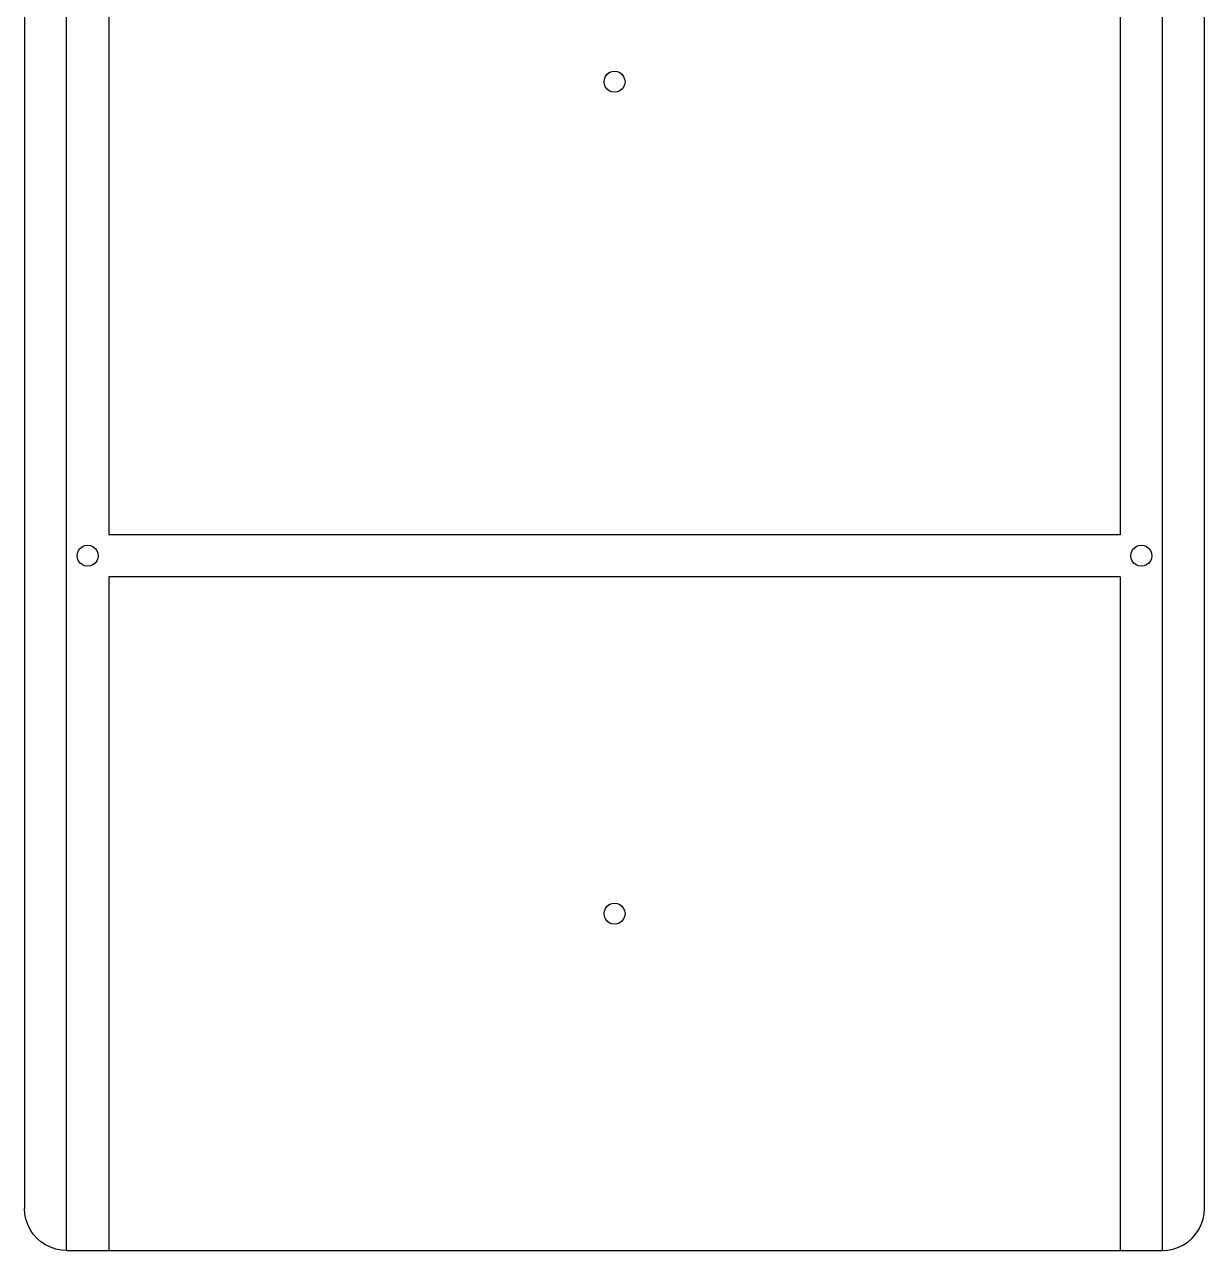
# Model space of a CAD drawing. Extents: x -30.9 to 30.9, y -19.5 to 19.5.
# Drawn here: x -30.92 to -16.9, y -19.51 to -4.95 of the extents above; entities that cross this region are included whole.
import ezdxf

# ---------------------------------------------------------------- set-up
doc = ezdxf.new("R2010")
doc.units = 0
doc.header["$MEASUREMENT"] = 0
doc.layers.get('0').update_dxf_attribs({"linetype": 'CONTINUOUS'})

msp = doc.modelspace()

# ---------------------------------------------------------------- linework, layer by layer
for p, q in [((-30.416, -19.507), (-30.416, 19.507)), ((-17.401, -19.507), (-17.401, 19.507)), ((-30.916, 19.007), (-30.916, -19.007)), ((-16.901, -19.007), (-16.901, 19.007)), ((-29.916, -0.25), (-29.916, -11.007)), ((-17.901, -0.25), (-17.901, -11.007)), ((-23.997, -5.54), (-23.971, -5.52)), ((-23.971, -5.52), (-23.941, -5.507)), ((-23.941, -5.507), (-23.908, -5.503)), ((-23.908, -5.503), (-23.876, -5.507)), ((-23.876, -5.507), (-23.846, -5.52)), ((-23.846, -5.52), (-23.82, -5.54)), ((-24.033, -5.628), (-24.029, -5.596)), ((-24.029, -5.661), (-24.033, -5.628)), ((-24.029, -5.596), (-24.017, -5.566)), ((-24.017, -5.691), (-24.029, -5.661)), ((-24.017, -5.566), (-23.997, -5.54)), ((-23.82, -5.54), (-23.8, -5.566)), ((-23.8, -5.566), (-23.788, -5.596)), ((-23.788, -5.661), (-23.8, -5.691)), ((-23.788, -5.596), (-23.783, -5.628)), ((-23.783, -5.628), (-23.788, -5.661)), ((-23.997, -5.717), (-24.017, -5.691)), ((-23.971, -5.736), (-23.997, -5.717)), ((-23.941, -5.749), (-23.971, -5.736)), ((-23.908, -5.753), (-23.941, -5.749)), ((-23.876, -5.749), (-23.908, -5.753)), ((-23.846, -5.736), (-23.876, -5.749)), ((-23.82, -5.717), (-23.846, -5.736)), ((-23.8, -5.691), (-23.82, -5.717)), ((-17.901, -11.007), (-29.916, -11.007)), ((-30.287, -11.225), (-30.274, -11.194)), ((-30.274, -11.194), (-30.255, -11.169)), ((-30.255, -11.169), (-30.229, -11.149)), ((-30.229, -11.149), (-30.199, -11.136)), ((-30.199, -11.136), (-30.166, -11.132)), ((-30.166, -11.132), (-30.134, -11.136)), ((-30.134, -11.136), (-30.104, -11.149)), ((-30.104, -11.149), (-30.078, -11.169)), ((-30.078, -11.169), (-30.058, -11.194)), ((-30.058, -11.194), (-30.045, -11.225)), ((-17.771, -11.225), (-17.759, -11.194)), ((-17.759, -11.194), (-17.739, -11.169)), ((-17.739, -11.169), (-17.713, -11.149)), ((-17.713, -11.149), (-17.683, -11.136)), ((-17.683, -11.136), (-17.651, -11.132)), ((-17.651, -11.132), (-17.618, -11.136)), ((-17.618, -11.136), (-17.588, -11.149)), ((-17.588, -11.149), (-17.562, -11.169)), ((-17.562, -11.169), (-17.542, -11.194)), ((-17.542, -11.194), (-17.53, -11.225)), ((-30.291, -11.257), (-30.287, -11.225)), ((-30.287, -11.289), (-30.291, -11.257)), ((-30.274, -11.319), (-30.287, -11.289)), ((-30.255, -11.345), (-30.274, -11.319)), ((-30.229, -11.365), (-30.255, -11.345)), ((-30.078, -11.345), (-30.104, -11.365)), ((-30.058, -11.319), (-30.078, -11.345)), ((-30.045, -11.289), (-30.058, -11.319)), ((-30.045, -11.225), (-30.041, -11.257)), ((-30.041, -11.257), (-30.045, -11.289)), ((-17.776, -11.257), (-17.771, -11.225)), ((-17.771, -11.289), (-17.776, -11.257)), ((-17.759, -11.319), (-17.771, -11.289)), ((-17.739, -11.345), (-17.759, -11.319)), ((-17.713, -11.365), (-17.739, -11.345)), ((-17.562, -11.345), (-17.588, -11.365)), ((-17.542, -11.319), (-17.562, -11.345)), ((-17.53, -11.289), (-17.542, -11.319)), ((-17.53, -11.225), (-17.526, -11.257)), ((-17.526, -11.257), (-17.53, -11.289)), ((-30.199, -11.378), (-30.229, -11.365)), ((-30.166, -11.382), (-30.199, -11.378)), ((-30.134, -11.378), (-30.166, -11.382)), ((-30.104, -11.365), (-30.134, -11.378)), ((-17.683, -11.378), (-17.713, -11.365)), ((-17.651, -11.382), (-17.683, -11.378)), ((-17.618, -11.378), (-17.651, -11.382)), ((-17.588, -11.365), (-17.618, -11.378)), ((-29.916, -11.507), (-29.916, -19.507)), ((-17.901, -11.507), (-29.916, -11.507)), ((-17.901, -11.507), (-17.901, -19.507)), ((-24.017, -15.444), (-23.997, -15.418)), ((-23.997, -15.418), (-23.971, -15.398)), ((-23.971, -15.398), (-23.941, -15.386)), ((-23.941, -15.386), (-23.908, -15.382)), ((-23.908, -15.382), (-23.876, -15.386)), ((-23.876, -15.386), (-23.846, -15.398)), ((-23.846, -15.398), (-23.82, -15.418)), ((-23.82, -15.418), (-23.8, -15.444)), ((-24.033, -15.507), (-24.029, -15.474)), ((-24.029, -15.539), (-24.033, -15.507)), ((-24.029, -15.474), (-24.017, -15.444)), ((-24.017, -15.569), (-24.029, -15.539)), ((-23.997, -15.595), (-24.017, -15.569)), ((-23.8, -15.569), (-23.82, -15.595)), ((-23.8, -15.444), (-23.788, -15.474)), ((-23.788, -15.539), (-23.8, -15.569)), ((-23.788, -15.474), (-23.783, -15.507)), ((-23.783, -15.507), (-23.788, -15.539)), ((-23.971, -15.615), (-23.997, -15.595)), ((-23.941, -15.627), (-23.971, -15.615)), ((-23.908, -15.632), (-23.941, -15.627)), ((-23.876, -15.627), (-23.908, -15.632)), ((-23.846, -15.615), (-23.876, -15.627)), ((-23.82, -15.595), (-23.846, -15.615)), ((-30.912, -19.072), (-30.916, -19.007)), ((-16.905, -19.072), (-16.901, -19.007)), ((-30.899, -19.137), (-30.912, -19.072)), ((-30.878, -19.199), (-30.899, -19.137)), ((-30.849, -19.257), (-30.878, -19.199)), ((-16.968, -19.257), (-16.939, -19.198)), ((-16.939, -19.198), (-16.918, -19.136)), ((-16.918, -19.136), (-16.905, -19.072)), ((-30.813, -19.312), (-30.849, -19.257)), ((-30.77, -19.361), (-30.813, -19.312)), ((-30.721, -19.404), (-30.77, -19.361)), ((-17.096, -19.403), (-17.047, -19.36)), ((-17.047, -19.36), (-17.004, -19.311)), ((-17.004, -19.311), (-16.968, -19.257)), ((-30.666, -19.44), (-30.721, -19.404)), ((-30.608, -19.469), (-30.666, -19.44)), ((-30.546, -19.49), (-30.608, -19.469)), ((-30.482, -19.503), (-30.546, -19.49)), ((-30.416, -19.507), (-30.482, -19.503)), ((-30.416, -19.507), (-29.916, -19.507)), ((-29.916, -19.507), (-17.901, -19.507)), ((-17.901, -19.507), (-17.401, -19.507)), ((-17.401, -19.507), (-17.335, -19.502)), ((-17.335, -19.502), (-17.271, -19.49)), ((-17.271, -19.49), (-17.209, -19.469)), ((-17.209, -19.469), (-17.151, -19.44)), ((-17.151, -19.44), (-17.096, -19.403))]:
    msp.add_line(p, q)

doc.saveas('drawing.dxf')
